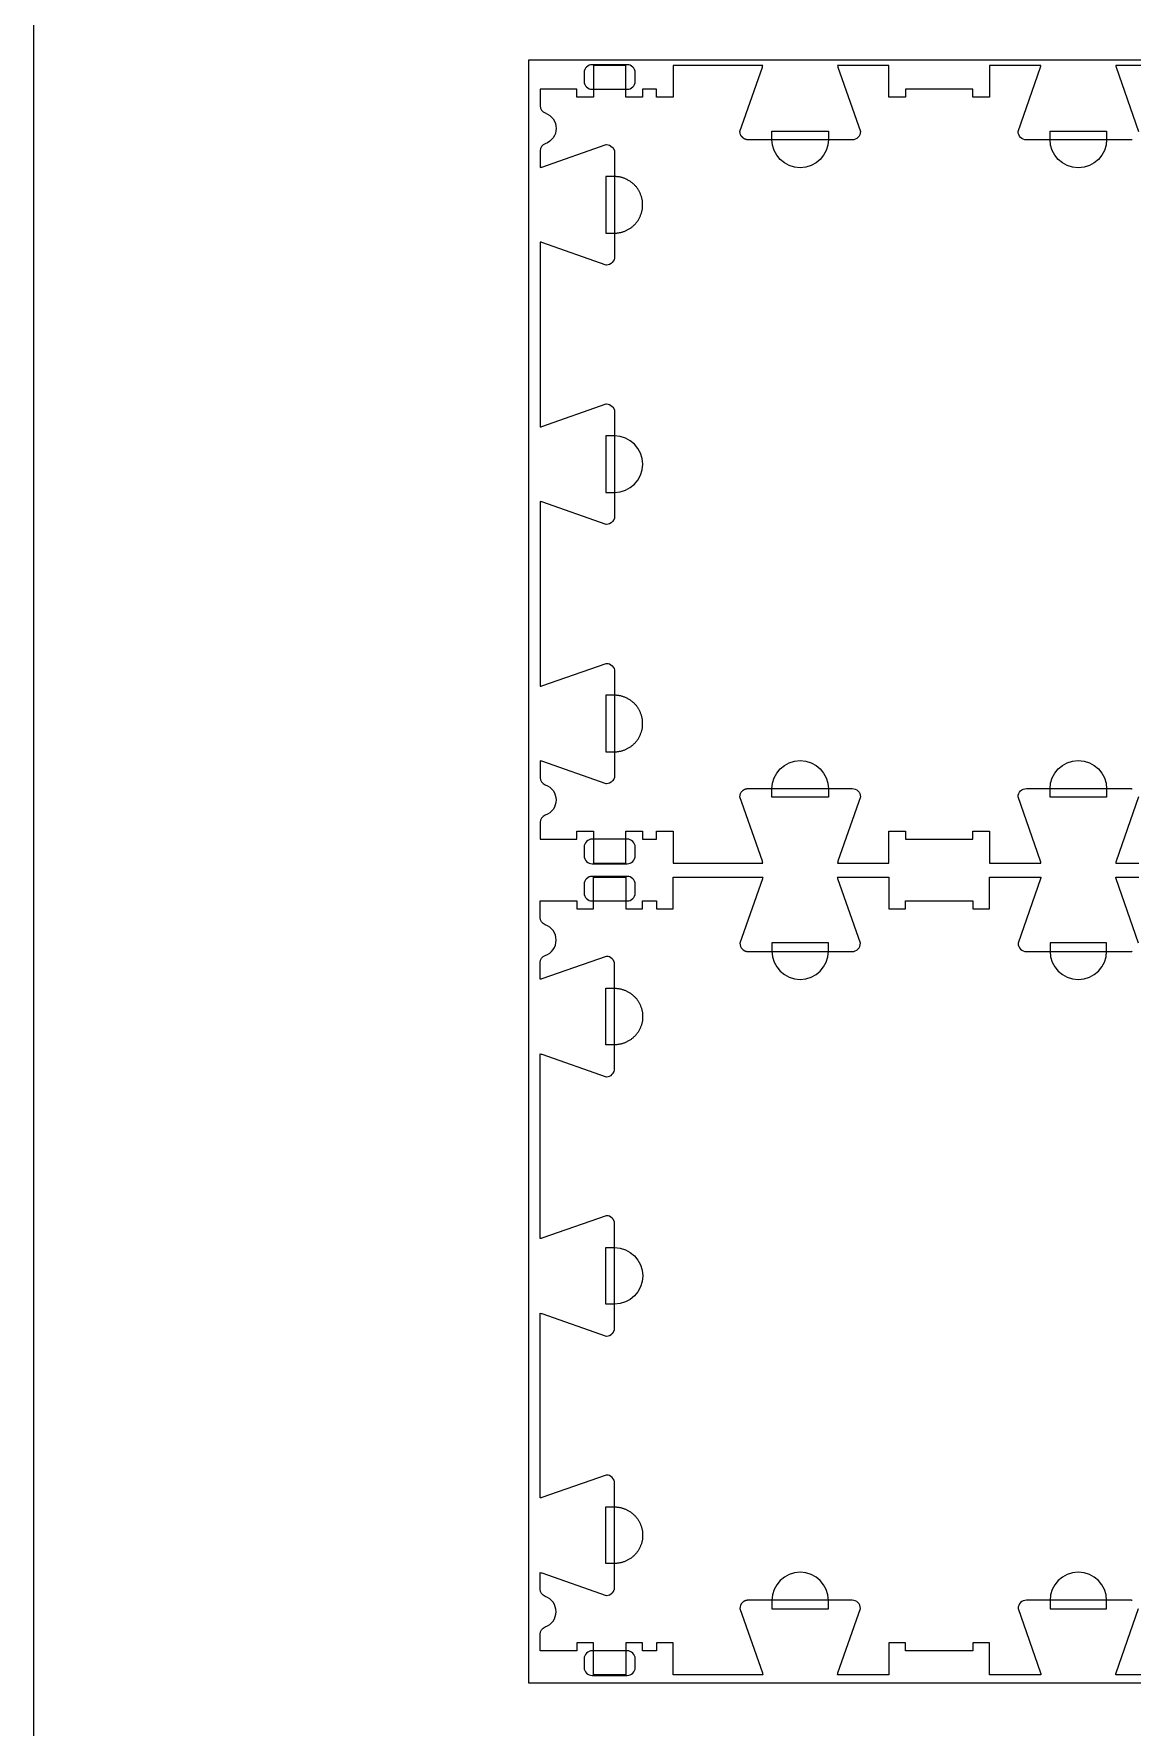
# Model space of a CAD drawing. Extents: x 2032 to 5216, y -27186 to -19593.
# Drawn here: x 2032 to 2857, y -21550 to -20277 of the extents above; entities that cross this region are included whole.
import ezdxf

# ---------------------------------------------------------------- set-up
doc = ezdxf.new("R2010")
doc.units = 0
for name, color, linetype in [('0_SHEET_SPRUCEPLY_2440X122', 1, 'CONTINUOUS'), ('4_ANYTOOL_CUTTHROUGH_OUTSI', 5, 'CONTINUOUS'), ('5_ANYTOOL_HALF_MILL_9MM_IN', 3, 'CONTINUOUS'), ('DONOTCUT', 18, 'CONTINUOUS')]:
    doc.layers.add(name, color=color, linetype=linetype)

msp = doc.modelspace()

# ---------------------------------------------------------------- linework, layer by layer
at = {"layer": '0_SHEET_SPRUCEPLY_2440X122'}
msp.add_lwpolyline([(4843.9, -20296.7), (4843.9, -21516.7), (2403.9, -21516.7), (2403.9, -20296.7)], close=True, dxfattribs=at)
at = {"layer": '4_ANYTOOL_CUTTHROUGH_OUTSI', "color": 5}
for points in [[(2857.1, -20356.6), (2857, -20356.6), (2856.8, -20356.7), (2856.7, -20356.7), (2856.5, -20356.7), (2856.4, -20356.7), (2856.2, -20356.7), (2856.1, -20356.8), (2855.9, -20356.8), (2855.8, -20356.8), (2855.6, -20356.8), (2777.6, -20356.8, -0.414214), (2771.4, -20350.5), (2771.4, -20350.5), (2771.4, -20350.4), (2788.3, -20302.2), (2788.3, -20302.2, 0.061485), (2788.5, -20300.8), (2749.9, -20300.8), (2749.9, -20324.8), (2737.4, -20324.8), (2737.4, -20318.8), (2686.9, -20318.8), (2686.9, -20324.8), (2674.4, -20324.8), (2674.4, -20300.8), (2635.8, -20300.8), (2635.8, -20300.8, 0.061485), (2636.1, -20302.2), (2653, -20350.4), (2653, -20350.5), (2653, -20350.5), (2653, -20350.5, -0.414214), (2646.7, -20356.8), (2568.7, -20356.8), (2568.6, -20356.8), (2568.4, -20356.8), (2568.3, -20356.8), (2568.1, -20356.7), (2568, -20356.7), (2567.8, -20356.7), (2567.7, -20356.7), (2567.5, -20356.7), (2567.4, -20356.6), (2567.2, -20356.6), (2567.1, -20356.6), (2566.9, -20356.5), (2566.8, -20356.5), (2566.6, -20356.4), (2566.5, -20356.4), (2566.3, -20356.3), (2566.2, -20356.2), (2566, -20356.2), (2565.9, -20356.1), (2565.8, -20356), (2565.6, -20356), (2565.5, -20355.9), (2565.4, -20355.8), (2565.2, -20355.7), (2565.1, -20355.6), (2565, -20355.5), (2564.9, -20355.4), (2564.7, -20355.3), (2564.6, -20355.3), (2564.5, -20355.2), (2564.4, -20355), (2564.3, -20354.9, -0.198912), (2562.5, -20350.5), (2562.5, -20350.5), (2562.5, -20350.4), (2579.4, -20302.2), (2579.4, -20302.2, 0.061485), (2579.6, -20300.8), (2512.4, -20300.8), (2512.4, -20324.8), (2499.9, -20324.8), (2499.9, -20318.8), (2489.4, -20318.8), (2489.4, -20324.8), (2476.9, -20324.8), (2476.9, -20300.8), (2452.4, -20300.8), (2452.4, -20324.8), (2439.9, -20324.8), (2439.9, -20318.8), (2412.4, -20318.8), (2412.4, -20331.2), (2412.4, -20331.2, 0.317837), (2416.3, -20336.6, -0.707107), (2416.3, -20359.7, 0.317837), (2412.4, -20365.1), (2412.4, -20377.5, 0.061485), (2413.8, -20377.3), (2462.1, -20360.4), (2462.1, -20360.4), (2462.2, -20360.4), (2462.2, -20360.4, -0.198912), (2466.6, -20362.2), (2466.7, -20362.3), (2466.8, -20362.4), (2466.9, -20362.5), (2467, -20362.7), (2467.1, -20362.8), (2467.2, -20362.9), (2467.3, -20363), (2467.4, -20363.1), (2467.4, -20363.3), (2467.5, -20363.4), (2467.6, -20363.5), (2467.7, -20363.7), (2467.8, -20363.8), (2467.8, -20363.9), (2467.9, -20364.1), (2467.9, -20364.2), (2468, -20364.4), (2468.1, -20364.5), (2468.1, -20364.7), (2468.2, -20364.8), (2468.2, -20365), (2468.2, -20365.1), (2468.3, -20365.3), (2468.3, -20365.4), (2468.3, -20365.6), (2468.4, -20365.7), (2468.4, -20365.9), (2468.4, -20366), (2468.4, -20366.2), (2468.4, -20366.3), (2468.4, -20366.5), (2468.4, -20366.6), (2468.4, -20444.6, -0.414214), (2462.2, -20450.9), (2462.1, -20450.9), (2462.1, -20450.9), (2413.8, -20434), (2413.8, -20434, 0.061485), (2412.4, -20433.7), (2412.4, -20572.4, 0.061485), (2413.8, -20572.2), (2462.1, -20555.3), (2462.1, -20555.3), (2462.2, -20555.3), (2462.2, -20555.3, -0.198912), (2466.6, -20557.1), (2466.7, -20557.2), (2466.8, -20557.3), (2466.9, -20557.4), (2467, -20557.6), (2467.1, -20557.7), (2467.2, -20557.8), (2467.3, -20557.9), (2467.4, -20558), (2467.4, -20558.2), (2467.5, -20558.3), (2467.6, -20558.4), (2467.7, -20558.6), (2467.8, -20558.7), (2467.8, -20558.8), (2467.9, -20559), (2467.9, -20559.1), (2468, -20559.3), (2468.1, -20559.4), (2468.1, -20559.6), (2468.2, -20559.7), (2468.2, -20559.9), (2468.2, -20560), (2468.3, -20560.2), (2468.3, -20560.3), (2468.3, -20560.5), (2468.4, -20560.6), (2468.4, -20560.8), (2468.4, -20560.9), (2468.4, -20561.1), (2468.4, -20561.2), (2468.4, -20561.4), (2468.4, -20561.5), (2468.4, -20639.5), (2468.4, -20639.7), (2468.4, -20639.8), (2468.4, -20640), (2468.4, -20640.1), (2468.4, -20640.3), (2468.4, -20640.4), (2468.3, -20640.6), (2468.3, -20640.7), (2468.3, -20640.9), (2468.2, -20641), (2468.2, -20641.2), (2468.2, -20641.3), (2468.1, -20641.5), (2468.1, -20641.6), (2468, -20641.8), (2467.9, -20641.9), (2467.9, -20642.1), (2467.8, -20642.2), (2467.8, -20642.3), (2467.7, -20642.5), (2467.6, -20642.6), (2467.5, -20642.7), (2467.4, -20642.9), (2467.4, -20643), (2467.3, -20643.1), (2467.2, -20643.3), (2467.1, -20643.4), (2467, -20643.5), (2466.9, -20643.6), (2466.8, -20643.7), (2466.7, -20643.8), (2466.6, -20643.9, -0.198912), (2462.2, -20645.8), (2462.1, -20645.8), (2462.1, -20645.8), (2413.8, -20628.9), (2413.8, -20628.9, 0.061485), (2412.4, -20628.6), (2412.4, -20767.3, 0.061485), (2413.8, -20767.1), (2462.1, -20750.2), (2462.1, -20750.2), (2462.2, -20750.2), (2462.2, -20750.2, -0.414214), (2468.4, -20756.4), (2468.4, -20834.4), (2468.4, -20834.6), (2468.4, -20834.7), (2468.4, -20834.9), (2468.4, -20835), (2468.4, -20835.2), (2468.4, -20835.3), (2468.3, -20835.5), (2468.3, -20835.6), (2468.3, -20835.8), (2468.2, -20835.9), (2468.2, -20836.1), (2468.2, -20836.2), (2468.1, -20836.4), (2468.1, -20836.5), (2468, -20836.7), (2467.9, -20836.8), (2467.9, -20837), (2467.8, -20837.1), (2467.8, -20837.2), (2467.7, -20837.4), (2467.6, -20837.5), (2467.5, -20837.6), (2467.4, -20837.8), (2467.4, -20837.9), (2467.3, -20838), (2467.2, -20838.2), (2467.1, -20838.3), (2467, -20838.4), (2466.9, -20838.5), (2466.8, -20838.6), (2466.7, -20838.7), (2466.6, -20838.8, -0.198912), (2462.2, -20840.7), (2462.1, -20840.7), (2462.1, -20840.7), (2413.8, -20823.8), (2413.8, -20823.8, 0.061485), (2412.4, -20823.5), (2412.4, -20835.9, 0.317837), (2416.3, -20841.4, -0.707107), (2416.3, -20864.4, 0.317837), (2412.4, -20869.9), (2412.4, -20882.3), (2439.9, -20882.3), (2439.9, -20876.3), (2452.4, -20876.3), (2452.4, -20900.3), (2476.9, -20900.3), (2476.9, -20876.3), (2489.4, -20876.3), (2489.4, -20882.3), (2499.9, -20882.3), (2499.9, -20876.3), (2512.4, -20876.3), (2512.4, -20900.3), (2579.6, -20900.3), (2579.6, -20900.3, 0.061485), (2579.4, -20898.9), (2562.5, -20850.6), (2562.5, -20850.6), (2562.5, -20850.5), (2562.5, -20850.5, -0.198912), (2564.3, -20846.1), (2564.4, -20846), (2564.5, -20845.9), (2564.6, -20845.8), (2564.7, -20845.7), (2564.9, -20845.6), (2565, -20845.5), (2565.1, -20845.4), (2565.2, -20845.3), (2565.4, -20845.3), (2565.5, -20845.2), (2565.6, -20845.1), (2565.8, -20845), (2565.9, -20844.9), (2566, -20844.9), (2566.2, -20844.8), (2566.3, -20844.8), (2566.5, -20844.7), (2566.6, -20844.6), (2566.8, -20844.6), (2566.9, -20844.5), (2567.1, -20844.5), (2567.2, -20844.5), (2567.4, -20844.4), (2567.5, -20844.4), (2567.7, -20844.4), (2567.8, -20844.3), (2568, -20844.3), (2568.1, -20844.3), (2568.3, -20844.3), (2568.4, -20844.3), (2568.6, -20844.3), (2568.7, -20844.3), (2646.7, -20844.3, -0.414214), (2653, -20850.5), (2653, -20850.6), (2653, -20850.6), (2636.1, -20898.9), (2636.1, -20898.9, 0.061485), (2635.8, -20900.3), (2674.4, -20900.3), (2674.4, -20876.3), (2686.9, -20876.3), (2686.9, -20882.3), (2737.4, -20882.3), (2737.4, -20876.3), (2749.9, -20876.3), (2749.9, -20900.3), (2788.5, -20900.3), (2788.5, -20900.3, 0.061485), (2788.3, -20898.9), (2771.4, -20850.6), (2771.4, -20850.6), (2771.4, -20850.5), (2771.4, -20850.5, -0.414214), (2777.6, -20844.3), (2855.6, -20844.3), (2855.8, -20844.3), (2855.9, -20844.3), (2856.1, -20844.3), (2856.2, -20844.3), (2856.4, -20844.3), (2856.5, -20844.3), (2856.7, -20844.4), (2856.8, -20844.4), (2857, -20844.4), (2857.1, -20844.5)], [(2911.9, -20300.8), (2844.7, -20300.8), (2844.7, -20300.8, 0.061485), (2845, -20302.2), (2861.9, -20350.4)], [(2861.9, -20850.6), (2845, -20898.9), (2845, -20898.9, 0.061485), (2844.7, -20900.3), (2862.2, -20900.3)], [(2857.1, -21454.5), (2857, -21454.4), (2856.8, -21454.4), (2856.7, -21454.4), (2856.5, -21454.3), (2856.4, -21454.3), (2856.2, -21454.3), (2856.1, -21454.3), (2855.9, -21454.3), (2855.8, -21454.3), (2855.6, -21454.3), (2777.6, -21454.3, 0.414214), (2771.4, -21460.5), (2771.4, -21460.6), (2771.4, -21460.6), (2788.3, -21508.9), (2788.3, -21508.9, -0.061485), (2788.5, -21510.3), (2749.9, -21510.3), (2749.9, -21486.3), (2737.4, -21486.3), (2737.4, -21492.3), (2686.9, -21492.3), (2686.9, -21486.3), (2674.4, -21486.3), (2674.4, -21510.3), (2635.8, -21510.3), (2635.8, -21510.3, -0.061485), (2636.1, -21508.9), (2653, -21460.6), (2653, -21460.6), (2653, -21460.5), (2653, -21460.5, 0.414214), (2646.7, -21454.3), (2568.7, -21454.3), (2568.6, -21454.3), (2568.4, -21454.3), (2568.3, -21454.3), (2568.1, -21454.3), (2568, -21454.3), (2567.8, -21454.3), (2567.7, -21454.4), (2567.5, -21454.4), (2567.4, -21454.4), (2567.2, -21454.5), (2567.1, -21454.5), (2566.9, -21454.5), (2566.8, -21454.6), (2566.6, -21454.6), (2566.5, -21454.7), (2566.3, -21454.8), (2566.2, -21454.8), (2566, -21454.9), (2565.9, -21454.9), (2565.8, -21455), (2565.6, -21455.1), (2565.5, -21455.2), (2565.4, -21455.3), (2565.2, -21455.3), (2565.1, -21455.4), (2565, -21455.5), (2564.9, -21455.6), (2564.7, -21455.7), (2564.6, -21455.8), (2564.5, -21455.9), (2564.4, -21456), (2564.3, -21456.1, 0.198912), (2562.5, -21460.5), (2562.5, -21460.6), (2562.5, -21460.6), (2579.4, -21508.9), (2579.4, -21508.9, -0.061485), (2579.6, -21510.3), (2512.4, -21510.3), (2512.4, -21486.3), (2499.9, -21486.3), (2499.9, -21492.3), (2489.4, -21492.3), (2489.4, -21486.3), (2476.9, -21486.3), (2476.9, -21510.3), (2452.4, -21510.3), (2452.4, -21486.3), (2439.9, -21486.3), (2439.9, -21492.3), (2412.4, -21492.3), (2412.4, -21479.9), (2412.4, -21479.9, -0.317837), (2416.3, -21474.4, 0.707107), (2416.3, -21451.4, -0.317837), (2412.4, -21445.9), (2412.4, -21433.5, -0.061485), (2413.8, -21433.8), (2462.1, -21450.7), (2462.1, -21450.7), (2462.2, -21450.7), (2462.2, -21450.7, 0.198912), (2466.6, -21448.8), (2466.7, -21448.7), (2466.8, -21448.6), (2466.9, -21448.5), (2467, -21448.4), (2467.1, -21448.3), (2467.2, -21448.2), (2467.3, -21448), (2467.4, -21447.9), (2467.4, -21447.8), (2467.5, -21447.6), (2467.6, -21447.5), (2467.7, -21447.4), (2467.8, -21447.2), (2467.8, -21447.1), (2467.9, -21447), (2467.9, -21446.8), (2468, -21446.7), (2468.1, -21446.5), (2468.1, -21446.4), (2468.2, -21446.2), (2468.2, -21446.1), (2468.2, -21445.9), (2468.3, -21445.8), (2468.3, -21445.6), (2468.3, -21445.5), (2468.4, -21445.3), (2468.4, -21445.2), (2468.4, -21445), (2468.4, -21444.9), (2468.4, -21444.7), (2468.4, -21444.6), (2468.4, -21444.4), (2468.4, -21366.4, 0.414214), (2462.2, -21360.2), (2462.1, -21360.2), (2462.1, -21360.2), (2413.8, -21377.1), (2413.8, -21377.1, -0.061485), (2412.4, -21377.3), (2412.4, -21238.6, -0.061485), (2413.8, -21238.9), (2462.1, -21255.8), (2462.1, -21255.8), (2462.2, -21255.8), (2462.2, -21255.8, 0.198912), (2466.6, -21253.9), (2466.7, -21253.8), (2466.8, -21253.7), (2466.9, -21253.6), (2467, -21253.5), (2467.1, -21253.4), (2467.2, -21253.3), (2467.3, -21253.1), (2467.4, -21253), (2467.4, -21252.9), (2467.5, -21252.7), (2467.6, -21252.6), (2467.7, -21252.5), (2467.8, -21252.3), (2467.8, -21252.2), (2467.9, -21252.1), (2467.9, -21251.9), (2468, -21251.8), (2468.1, -21251.6), (2468.1, -21251.5), (2468.2, -21251.3), (2468.2, -21251.2), (2468.2, -21251), (2468.3, -21250.9), (2468.3, -21250.7), (2468.3, -21250.6), (2468.4, -21250.4), (2468.4, -21250.3), (2468.4, -21250.1), (2468.4, -21250), (2468.4, -21249.8), (2468.4, -21249.7), (2468.4, -21249.5), (2468.4, -21171.5), (2468.4, -21171.4), (2468.4, -21171.2), (2468.4, -21171.1), (2468.4, -21170.9), (2468.4, -21170.8), (2468.4, -21170.6), (2468.3, -21170.5), (2468.3, -21170.3), (2468.3, -21170.2), (2468.2, -21170), (2468.2, -21169.9), (2468.2, -21169.7), (2468.1, -21169.6), (2468.1, -21169.4), (2468, -21169.3), (2467.9, -21169.1), (2467.9, -21169), (2467.8, -21168.8), (2467.8, -21168.7), (2467.7, -21168.6), (2467.6, -21168.4), (2467.5, -21168.3), (2467.4, -21168.2), (2467.4, -21168), (2467.3, -21167.9), (2467.2, -21167.8), (2467.1, -21167.7), (2467, -21167.6), (2466.9, -21167.4), (2466.8, -21167.3), (2466.7, -21167.2), (2466.6, -21167.1, 0.198912), (2462.2, -21165.3), (2462.1, -21165.3), (2462.1, -21165.3), (2413.8, -21182.2), (2413.8, -21182.2, -0.061485), (2412.4, -21182.4), (2412.4, -21043.7, -0.061485), (2413.8, -21044), (2462.1, -21060.9), (2462.1, -21060.9), (2462.2, -21060.9), (2462.2, -21060.9, 0.414214), (2468.4, -21054.6), (2468.4, -20976.6), (2468.4, -20976.5), (2468.4, -20976.3), (2468.4, -20976.2), (2468.4, -20976), (2468.4, -20975.9), (2468.4, -20975.7), (2468.3, -20975.6), (2468.3, -20975.4), (2468.3, -20975.3), (2468.2, -20975.1), (2468.2, -20975), (2468.2, -20974.8), (2468.1, -20974.7), (2468.1, -20974.5), (2468, -20974.4), (2467.9, -20974.2), (2467.9, -20974.1), (2467.8, -20973.9), (2467.8, -20973.8), (2467.7, -20973.7), (2467.6, -20973.5), (2467.5, -20973.4), (2467.4, -20973.3), (2467.4, -20973.1), (2467.3, -20973), (2467.2, -20972.9), (2467.1, -20972.8), (2467, -20972.7), (2466.9, -20972.5), (2466.8, -20972.4), (2466.7, -20972.3), (2466.6, -20972.2, 0.198912), (2462.2, -20970.4), (2462.1, -20970.4), (2462.1, -20970.4), (2462.1, -20970.4), (2413.8, -20987.3, -0.061485), (2412.4, -20987.5), (2412.4, -20975.1, -0.317837), (2416.3, -20969.7, 0.707107), (2416.3, -20946.6, -0.317837), (2412.4, -20941.2), (2412.4, -20928.8), (2439.9, -20928.8), (2439.9, -20934.8), (2452.4, -20934.8), (2452.4, -20910.8), (2476.9, -20910.8), (2476.9, -20934.8), (2489.4, -20934.8), (2489.4, -20928.8), (2499.9, -20928.8), (2499.9, -20934.8), (2512.4, -20934.8), (2512.4, -20910.8), (2579.6, -20910.8), (2579.6, -20910.8, -0.061485), (2579.4, -20912.2), (2562.5, -20960.4), (2562.5, -20960.5), (2562.5, -20960.5), (2562.5, -20960.5, 0.198912), (2564.3, -20964.9), (2564.4, -20965), (2564.5, -20965.2), (2564.6, -20965.3), (2564.7, -20965.3), (2564.9, -20965.4), (2565, -20965.5), (2565.1, -20965.6), (2565.2, -20965.7), (2565.4, -20965.8), (2565.5, -20965.9), (2565.6, -20966), (2565.8, -20966), (2565.9, -20966.1), (2566, -20966.2), (2566.2, -20966.2), (2566.3, -20966.3), (2566.5, -20966.4), (2566.6, -20966.4), (2566.8, -20966.5), (2566.9, -20966.5), (2567.1, -20966.6), (2567.2, -20966.6), (2567.4, -20966.6), (2567.5, -20966.7), (2567.7, -20966.7), (2567.8, -20966.7), (2568, -20966.7), (2568.1, -20966.7), (2568.3, -20966.8), (2568.4, -20966.8), (2568.6, -20966.8), (2568.7, -20966.8), (2646.7, -20966.8, 0.414214), (2653, -20960.5), (2653, -20960.5), (2653, -20960.4), (2636.1, -20912.2), (2636.1, -20912.2, -0.061485), (2635.8, -20910.8), (2674.4, -20910.8), (2674.4, -20934.8), (2686.9, -20934.8), (2686.9, -20928.8), (2737.4, -20928.8), (2737.4, -20934.8), (2749.9, -20934.8), (2749.9, -20910.8), (2788.5, -20910.8), (2788.5, -20910.8, -0.061485), (2788.3, -20912.2), (2771.4, -20960.4), (2771.4, -20960.5), (2771.4, -20960.5), (2771.4, -20960.5, 0.414214), (2777.6, -20966.8), (2855.6, -20966.8), (2855.8, -20966.8), (2855.9, -20966.8), (2856.1, -20966.8), (2856.2, -20966.7), (2856.4, -20966.7), (2856.5, -20966.7), (2856.7, -20966.7), (2856.8, -20966.7), (2857, -20966.6), (2857.1, -20966.6)], [(2861.9, -20960.4), (2845, -20912.2), (2845, -20912.2, -0.061485), (2844.7, -20910.8), (2862.2, -20910.8)], [(2911.9, -21510.3), (2844.7, -21510.3), (2844.7, -21510.3, -0.061485), (2845, -21508.9), (2861.9, -21460.6)]]:
    msp.add_lwpolyline(points, format="xyb", dxfattribs=at)
at = {"layer": '5_ANYTOOL_HALF_MILL_9MM_IN', "color": 3}
for points in [[(2451.5, -20300.3, 0.414214), (2445.5, -20306.3), (2445.5, -20312.8, 0.414214), (2451.5, -20318.8), (2477.8, -20318.8, 0.414214), (2483.8, -20312.8), (2483.8, -20306.3, 0.414214), (2477.8, -20300.3)], [(2629, -20356.5, -1), (2586.5, -20356.5), (2586.5, -20356.3), (2586.5, -20350.3), (2629, -20350.3), (2629, -20356.3), (2629, -20356.5)], [(2837.9, -20356.5, -1), (2795.4, -20356.5), (2795.4, -20356.3), (2795.4, -20350.3), (2837.9, -20350.3), (2837.9, -20356.3), (2837.9, -20356.5)], [(2468.2, -20621.8, 1), (2468.2, -20579.3), (2467.9, -20579.3), (2461.9, -20579.3), (2461.9, -20621.8), (2467.9, -20621.8), (2468.2, -20621.8)], [(2586.5, -20844.5, -1), (2629, -20844.5), (2629, -20844.8), (2629, -20850.8), (2586.5, -20850.8), (2586.5, -20844.8), (2586.5, -20844.5)], [(2795.4, -20844.5, -1), (2837.9, -20844.5), (2837.9, -20844.8), (2837.9, -20850.8), (2795.4, -20850.8), (2795.4, -20844.8), (2795.4, -20844.5)], [(2451.5, -20882.3, 0.414214), (2445.5, -20888.3), (2445.5, -20894.8, 0.414214), (2451.5, -20900.8), (2477.8, -20900.8, 0.414214), (2483.8, -20894.8), (2483.8, -20888.3, 0.414214), (2477.8, -20882.3)], [(2451.5, -20910.3, 0.414214), (2445.5, -20916.3), (2445.5, -20922.8, 0.414214), (2451.5, -20928.8), (2477.8, -20928.8, 0.414214), (2483.8, -20922.8), (2483.8, -20916.3, 0.414214), (2477.8, -20910.3)], [(2586.5, -20966.5, 1), (2629, -20966.5), (2629, -20966.3), (2629, -20960.3), (2586.5, -20960.3), (2586.5, -20966.3), (2586.5, -20966.5)], [(2795.4, -20966.5, 1), (2837.9, -20966.5), (2837.9, -20966.3), (2837.9, -20960.3), (2795.4, -20960.3), (2795.4, -20966.3), (2795.4, -20966.5)], [(2468.2, -21189.3, -1), (2468.2, -21231.8), (2467.9, -21231.8), (2461.9, -21231.8), (2461.9, -21189.3), (2467.9, -21189.3), (2468.2, -21189.3)], [(2629, -21454.5, 1), (2586.5, -21454.5), (2586.5, -21454.8), (2586.5, -21460.8), (2629, -21460.8), (2629, -21454.8), (2629, -21454.5)], [(2837.9, -21454.5, 1), (2795.4, -21454.5), (2795.4, -21454.8), (2795.4, -21460.8), (2837.9, -21460.8), (2837.9, -21454.8), (2837.9, -21454.5)], [(2451.5, -21492.3, 0.414214), (2445.5, -21498.3), (2445.5, -21504.8, 0.414214), (2451.5, -21510.8), (2477.8, -21510.8, 0.414214), (2483.8, -21504.8), (2483.8, -21498.3, 0.414214), (2477.8, -21492.3)]]:
    msp.add_lwpolyline(points, format="xyb", close=True, dxfattribs=at)
for points in [[(2468.2, -20426.9), (2468.6, -20426.9), (2469.1, -20426.9), (2469.6, -20426.8), (2470.1, -20426.8), (2470.6, -20426.7), (2471.1, -20426.7), (2471.5, -20426.6), (2472, -20426.5), (2472.5, -20426.4), (2473, -20426.3), (2473.5, -20426.2), (2474, -20426.1), (2474.5, -20425.9), (2475, -20425.7), (2475.5, -20425.6), (2476, -20425.4), (2476.5, -20425.2), (2477, -20425), (2477.5, -20424.7), (2477.9, -20424.5), (2478.4, -20424.2), (2478.9, -20424), (2479.3, -20423.7), (2479.8, -20423.4), (2480.3, -20423.1), (2480.7, -20422.8), (2481.1, -20422.5), (2481.6, -20422.1), (2482, -20421.8), (2482.4, -20421.4), (2482.8, -20421), (2483.2, -20420.7), (2483.6, -20420.3), (2484, -20419.9), (2484.3, -20419.4), (2484.7, -20419), (2485, -20418.6), (2485.3, -20418.2), (2485.7, -20417.7), (2486, -20417.3), (2486.2, -20416.8), (2486.5, -20416.3), (2486.8, -20415.9), (2487, -20415.4), (2487.3, -20414.9), (2487.5, -20414.4), (2487.7, -20413.9), (2487.9, -20413.4), (2488.1, -20413), (2488.3, -20412.5), (2488.5, -20412), (2488.6, -20411.5), (2488.7, -20411), (2488.9, -20410.5), (2489, -20410), (2489.1, -20409.5), (2489.2, -20409), (2489.2, -20408.5), (2489.3, -20408), (2489.3, -20407.5), (2489.4, -20407.1), (2489.4, -20406.6), (2489.4, -20406.1), (2489.4, -20405.6), (2489.4, -20405.2), (2489.4, -20404.7), (2489.4, -20404.2), (2489.3, -20403.7), (2489.3, -20403.2), (2489.2, -20402.7), (2489.2, -20402.3), (2489.1, -20401.8), (2489, -20401.3), (2488.9, -20400.8), (2488.7, -20400.3), (2488.6, -20399.8), (2488.5, -20399.3), (2488.3, -20398.8), (2488.1, -20398.3), (2487.9, -20397.8), (2487.7, -20397.3), (2487.5, -20396.8), (2487.3, -20396.3), (2487, -20395.9), (2486.8, -20395.4), (2486.5, -20394.9), (2486.2, -20394.5), (2486, -20394), (2485.7, -20393.5), (2485.3, -20393.1), (2485, -20392.7), (2484.7, -20392.2), (2484.3, -20391.8), (2484, -20391.4), (2483.6, -20391), (2483.2, -20390.6), (2482.8, -20390.2), (2482.4, -20389.8), (2482, -20389.5), (2481.6, -20389.1), (2481.1, -20388.8), (2480.7, -20388.5), (2480.3, -20388.1), (2479.8, -20387.8), (2479.3, -20387.5), (2478.9, -20387.3), (2478.4, -20387), (2477.9, -20386.7), (2477.5, -20386.5), (2477, -20386.3), (2476.5, -20386.1), (2476, -20385.9), (2475.5, -20385.7), (2475, -20385.5), (2474.5, -20385.3), (2474, -20385.2), (2473.5, -20385.1), (2473, -20384.9), (2472.5, -20384.8), (2472, -20384.7), (2471.5, -20384.6), (2471.1, -20384.6), (2470.6, -20384.5), (2470.1, -20384.5), (2469.6, -20384.4), (2469.1, -20384.4), (2468.6, -20384.4), (2468.2, -20384.4), (2467.9, -20384.4), (2461.9, -20384.4), (2461.9, -20426.9), (2467.9, -20426.9), (2468.2, -20426.9)], [(2468.2, -20816.7), (2468.6, -20816.7), (2469.1, -20816.7), (2469.6, -20816.6), (2470.1, -20816.6), (2470.6, -20816.5), (2471.1, -20816.5), (2471.5, -20816.4), (2472, -20816.3), (2472.5, -20816.2), (2473, -20816.1), (2473.5, -20816), (2474, -20815.9), (2474.5, -20815.7), (2475, -20815.5), (2475.5, -20815.4), (2476, -20815.2), (2476.5, -20815), (2477, -20814.8), (2477.5, -20814.5), (2477.9, -20814.3), (2478.4, -20814), (2478.9, -20813.8), (2479.3, -20813.5), (2479.8, -20813.2), (2480.3, -20812.9), (2480.7, -20812.6), (2481.1, -20812.3), (2481.6, -20811.9), (2482, -20811.6), (2482.4, -20811.2), (2482.8, -20810.8), (2483.2, -20810.5), (2483.6, -20810.1), (2484, -20809.7), (2484.3, -20809.2), (2484.7, -20808.8), (2485, -20808.4), (2485.3, -20808), (2485.7, -20807.5), (2486, -20807.1), (2486.2, -20806.6), (2486.5, -20806.1), (2486.8, -20805.7), (2487, -20805.2), (2487.3, -20804.7), (2487.5, -20804.2), (2487.7, -20803.7), (2487.9, -20803.2), (2488.1, -20802.8), (2488.3, -20802.3), (2488.5, -20801.8), (2488.6, -20801.3), (2488.7, -20800.8), (2488.9, -20800.3), (2489, -20799.8), (2489.1, -20799.3), (2489.2, -20798.8), (2489.2, -20798.3), (2489.3, -20797.8), (2489.3, -20797.3), (2489.4, -20796.9), (2489.4, -20796.4), (2489.4, -20795.9), (2489.4, -20795.4), (2489.4, -20795), (2489.4, -20794.5), (2489.4, -20794), (2489.3, -20793.5), (2489.3, -20793), (2489.2, -20792.5), (2489.2, -20792.1), (2489.1, -20791.6), (2489, -20791.1), (2488.9, -20790.6), (2488.7, -20790.1), (2488.6, -20789.6), (2488.5, -20789.1), (2488.3, -20788.6), (2488.1, -20788.1), (2487.9, -20787.6), (2487.7, -20787.1), (2487.5, -20786.6), (2487.3, -20786.1), (2487, -20785.7), (2486.8, -20785.2), (2486.5, -20784.7), (2486.2, -20784.3), (2486, -20783.8), (2485.7, -20783.3), (2485.3, -20782.9), (2485, -20782.5), (2484.7, -20782), (2484.3, -20781.6), (2484, -20781.2), (2483.6, -20780.8), (2483.2, -20780.4), (2482.8, -20780), (2482.4, -20779.6), (2482, -20779.3), (2481.6, -20778.9), (2481.1, -20778.6), (2480.7, -20778.3), (2480.3, -20777.9), (2479.8, -20777.6), (2479.3, -20777.3), (2478.9, -20777.1), (2478.4, -20776.8), (2477.9, -20776.5), (2477.5, -20776.3), (2477, -20776.1), (2476.5, -20775.9), (2476, -20775.7), (2475.5, -20775.5), (2475, -20775.3), (2474.5, -20775.1), (2474, -20775), (2473.5, -20774.9), (2473, -20774.7), (2472.5, -20774.6), (2472, -20774.5), (2471.5, -20774.4), (2471.1, -20774.4), (2470.6, -20774.3), (2470.1, -20774.3), (2469.6, -20774.2), (2469.1, -20774.2), (2468.6, -20774.2), (2468.2, -20774.2), (2467.9, -20774.2), (2461.9, -20774.2), (2461.9, -20816.7), (2467.9, -20816.7), (2468.2, -20816.7)], [(2468.2, -20994.4), (2468.6, -20994.4), (2469.1, -20994.4), (2469.6, -20994.4), (2470.1, -20994.5), (2470.6, -20994.5), (2471.1, -20994.6), (2471.5, -20994.6), (2472, -20994.7), (2472.5, -20994.8), (2473, -20994.9), (2473.5, -20995.1), (2474, -20995.2), (2474.5, -20995.3), (2475, -20995.5), (2475.5, -20995.7), (2476, -20995.9), (2476.5, -20996.1), (2477, -20996.3), (2477.5, -20996.5), (2477.9, -20996.7), (2478.4, -20997), (2478.9, -20997.3), (2479.3, -20997.5), (2479.8, -20997.8), (2480.3, -20998.1), (2480.7, -20998.5), (2481.1, -20998.8), (2481.6, -20999.1), (2482, -20999.5), (2482.4, -20999.8), (2482.8, -21000.2), (2483.2, -21000.6), (2483.6, -21001), (2484, -21001.4), (2484.3, -21001.8), (2484.7, -21002.2), (2485, -21002.7), (2485.3, -21003.1), (2485.7, -21003.5), (2486, -21004), (2486.2, -21004.5), (2486.5, -21004.9), (2486.8, -21005.4), (2487, -21005.9), (2487.3, -21006.3), (2487.5, -21006.8), (2487.7, -21007.3), (2487.9, -21007.8), (2488.1, -21008.3), (2488.3, -21008.8), (2488.5, -21009.3), (2488.6, -21009.8), (2488.7, -21010.3), (2488.9, -21010.8), (2489, -21011.3), (2489.1, -21011.8), (2489.2, -21012.3), (2489.2, -21012.7), (2489.3, -21013.2), (2489.3, -21013.7), (2489.4, -21014.2), (2489.4, -21014.7), (2489.4, -21015.2), (2489.4, -21015.6), (2489.4, -21016.1), (2489.4, -21016.6), (2489.4, -21017.1), (2489.3, -21017.5), (2489.3, -21018), (2489.2, -21018.5), (2489.2, -21019), (2489.1, -21019.5), (2489, -21020), (2488.9, -21020.5), (2488.7, -21021), (2488.6, -21021.5), (2488.5, -21022), (2488.3, -21022.5), (2488.1, -21023), (2487.9, -21023.4), (2487.7, -21023.9), (2487.5, -21024.4), (2487.3, -21024.9), (2487, -21025.4), (2486.8, -21025.9), (2486.5, -21026.3), (2486.2, -21026.8), (2486, -21027.3), (2485.7, -21027.7), (2485.3, -21028.2), (2485, -21028.6), (2484.7, -21029), (2484.3, -21029.4), (2484, -21029.9), (2483.6, -21030.3), (2483.2, -21030.7), (2482.8, -21031), (2482.4, -21031.4), (2482, -21031.8), (2481.6, -21032.1), (2481.1, -21032.5), (2480.7, -21032.8), (2480.3, -21033.1), (2479.8, -21033.4), (2479.3, -21033.7), (2478.9, -21034), (2478.4, -21034.2), (2477.9, -21034.5), (2477.5, -21034.7), (2477, -21035), (2476.5, -21035.2), (2476, -21035.4), (2475.5, -21035.6), (2475, -21035.7), (2474.5, -21035.9), (2474, -21036.1), (2473.5, -21036.2), (2473, -21036.3), (2472.5, -21036.4), (2472, -21036.5), (2471.5, -21036.6), (2471.1, -21036.7), (2470.6, -21036.7), (2470.1, -21036.8), (2469.6, -21036.8), (2469.1, -21036.9), (2468.6, -21036.9), (2468.2, -21036.9), (2467.9, -21036.9), (2461.9, -21036.9), (2461.9, -20994.4), (2467.9, -20994.4), (2468.2, -20994.4)], [(2468.2, -21384.2), (2468.6, -21384.2), (2469.1, -21384.2), (2469.6, -21384.2), (2470.1, -21384.3), (2470.6, -21384.3), (2471.1, -21384.4), (2471.5, -21384.4), (2472, -21384.5), (2472.5, -21384.6), (2473, -21384.7), (2473.5, -21384.9), (2474, -21385), (2474.5, -21385.1), (2475, -21385.3), (2475.5, -21385.5), (2476, -21385.7), (2476.5, -21385.9), (2477, -21386.1), (2477.5, -21386.3), (2477.9, -21386.5), (2478.4, -21386.8), (2478.9, -21387.1), (2479.3, -21387.3), (2479.8, -21387.6), (2480.3, -21387.9), (2480.7, -21388.3), (2481.1, -21388.6), (2481.6, -21388.9), (2482, -21389.3), (2482.4, -21389.6), (2482.8, -21390), (2483.2, -21390.4), (2483.6, -21390.8), (2484, -21391.2), (2484.3, -21391.6), (2484.7, -21392), (2485, -21392.5), (2485.3, -21392.9), (2485.7, -21393.3), (2486, -21393.8), (2486.2, -21394.3), (2486.5, -21394.7), (2486.8, -21395.2), (2487, -21395.7), (2487.3, -21396.1), (2487.5, -21396.6), (2487.7, -21397.1), (2487.9, -21397.6), (2488.1, -21398.1), (2488.3, -21398.6), (2488.5, -21399.1), (2488.6, -21399.6), (2488.7, -21400.1), (2488.9, -21400.6), (2489, -21401.1), (2489.1, -21401.6), (2489.2, -21402.1), (2489.2, -21402.5), (2489.3, -21403), (2489.3, -21403.5), (2489.4, -21404), (2489.4, -21404.5), (2489.4, -21405), (2489.4, -21405.4), (2489.4, -21405.9), (2489.4, -21406.4), (2489.4, -21406.9), (2489.3, -21407.3), (2489.3, -21407.8), (2489.2, -21408.3), (2489.2, -21408.8), (2489.1, -21409.3), (2489, -21409.8), (2488.9, -21410.3), (2488.7, -21410.8), (2488.6, -21411.3), (2488.5, -21411.8), (2488.3, -21412.3), (2488.1, -21412.8), (2487.9, -21413.2), (2487.7, -21413.7), (2487.5, -21414.2), (2487.3, -21414.7), (2487, -21415.2), (2486.8, -21415.7), (2486.5, -21416.1), (2486.2, -21416.6), (2486, -21417.1), (2485.7, -21417.5), (2485.3, -21418), (2485, -21418.4), (2484.7, -21418.8), (2484.3, -21419.2), (2484, -21419.7), (2483.6, -21420.1), (2483.2, -21420.5), (2482.8, -21420.8), (2482.4, -21421.2), (2482, -21421.6), (2481.6, -21421.9), (2481.1, -21422.3), (2480.7, -21422.6), (2480.3, -21422.9), (2479.8, -21423.2), (2479.3, -21423.5), (2478.9, -21423.8), (2478.4, -21424), (2477.9, -21424.3), (2477.5, -21424.5), (2477, -21424.8), (2476.5, -21425), (2476, -21425.2), (2475.5, -21425.4), (2475, -21425.5), (2474.5, -21425.7), (2474, -21425.9), (2473.5, -21426), (2473, -21426.1), (2472.5, -21426.2), (2472, -21426.3), (2471.5, -21426.4), (2471.1, -21426.5), (2470.6, -21426.5), (2470.1, -21426.6), (2469.6, -21426.6), (2469.1, -21426.7), (2468.6, -21426.7), (2468.2, -21426.7), (2467.9, -21426.7), (2461.9, -21426.7), (2461.9, -21384.2), (2467.9, -21384.2), (2468.2, -21384.2)]]:
    msp.add_lwpolyline(points, close=True, dxfattribs=at)
at = {"layer": 'DONOTCUT'}
msp.add_lwpolyline([(5215.6, -27186.1), (2032.2, -27186.1), (2032.2, -19592.7), (5215.6, -19592.7)], close=True, dxfattribs=at)

doc.saveas('drawing.dxf')
